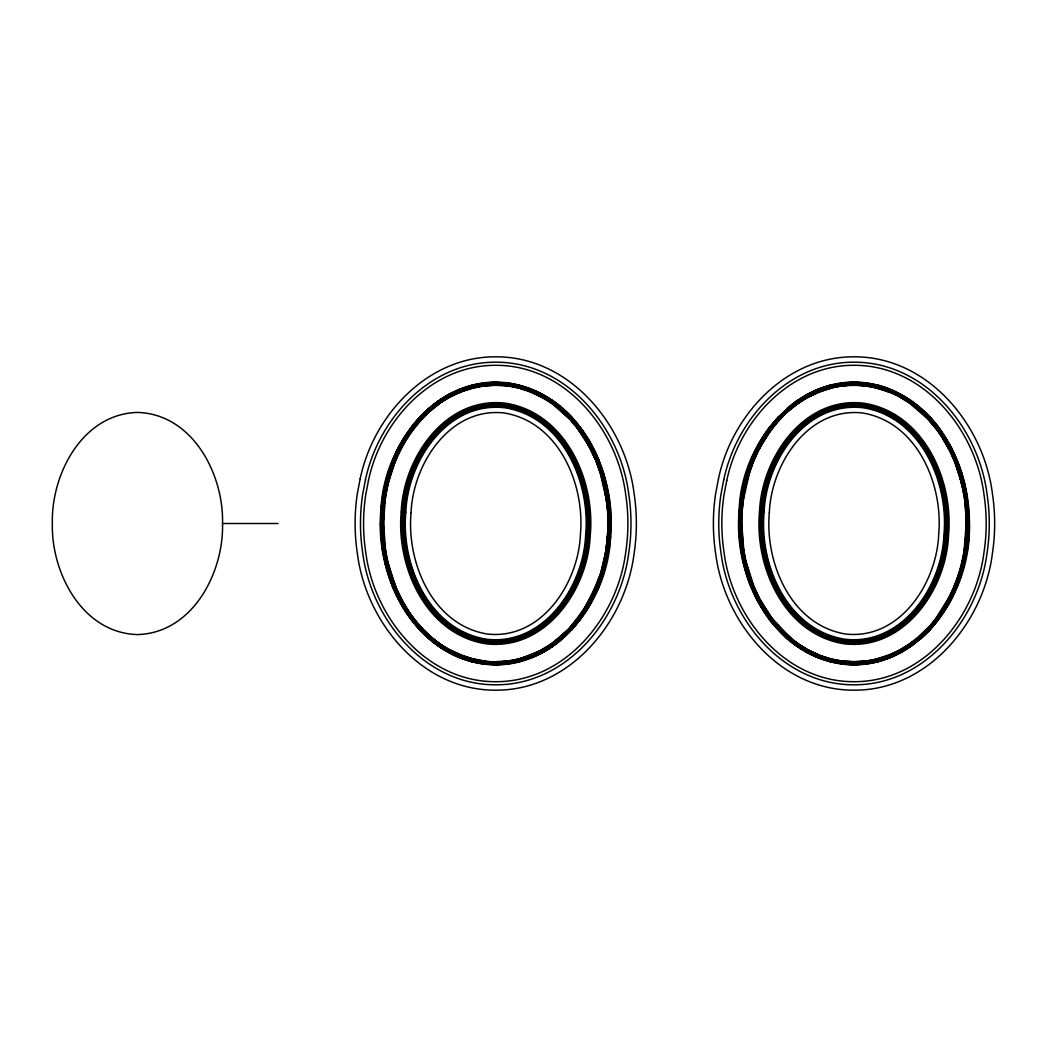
<?xml version="1.0" encoding="UTF-8"?>
<svg xmlns="http://www.w3.org/2000/svg" width="1047" height="1047" viewBox="0 0 1047 1047"><rect width="100%" height="100%" fill="white"/><g stroke="black" fill="none" stroke-linecap="round" stroke-linejoin="round"><path stroke-width="1.5" d="M222.54 523.5C223.77 572.984 192.452 633.055 137.445 634.574C82.438 633.055 51.12 572.984 52.35 523.5C51.12 474.016 82.438 413.945 137.445 412.426C192.452 413.945 223.77 474.016 222.54 523.5L278.07 523.5M381.2 510.36C379.407 536.43 383.058 562.972 392.991 587.21M380.833 523.5L382.809 497.338M381.291 523.5C381.409 489.224 391.46 454.581 412.269 427.097M382.116 510.426L382.116 536.574L383.595 549.544M382.155 523.5C382.037 473.65 404.626 420.685 449.621 395.792M382.98 510.491L382.98 536.509L384.458 549.413M382.822 523.5C382.678 470.208 408.945 411.995 460.667 391.015M383.595 510.543L383.595 536.457L385.06 549.322M383.464 523.5L385.414 497.731M607.731 536.457L607.731 510.543L606.278 497.705M608.359 523.5L606.409 549.322M604.263 484.957C610.087 510.255 609.838 536.731 604.407 562.082M608.804 523.5C608.791 545.016 604.459 566.427 596.528 586.412M608.817 536.535C610.663 510.674 606.854 484.408 597.143 460.34M609.668 523.5L607.705 549.518L605.258 562.278M609.511 536.587C611.356 510.622 607.535 484.238 597.785 460.065M610.336 523.5L608.359 549.623M610.375 536.653L610.375 510.347L608.896 497.299M610.571 536.666C616.958 470.914 578.52 393.005 507.926 382.927C436.769 373.844 383.241 444.805 380.886 510.334C374.512 576.086 412.95 653.995 483.531 664.073C554.688 673.156 608.215 602.195 610.571 536.666L609.001 549.714M739.274 523.5L739.758 510.373M739.915 523.5L740.412 510.426M740.779 523.5L741.276 510.491M741.263 523.5C741.302 477.785 759.86 429.859 798.167 402.938M798.298 643.853C738.946 600.729 726.814 512.598 758.879 449.294M741.656 523.5L742.14 510.556M966.198 523.5L964.248 549.256M966.787 523.5L964.837 549.335M967.428 523.5C967.349 565.563 951.88 608.909 919.907 637.217M967.114 536.535C969.26 506.473 963.75 475.757 950.126 448.797M968.305 523.5L966.329 549.57L960.452 574.842M968.776 523.5L966.8 549.636M964.483 484.499C976.17 534.624 964.994 591.293 929.972 629.888M969.273 523.5C972.388 593.152 918.206 673.457 841.827 664.073C771.233 653.995 732.795 576.086 739.182 510.334C740.739 440.643 803.52 365.547 878.224 385.257C946.619 404.286 978.435 484.159 967.284 549.714M381.082 510.347C383.097 484.512 390.924 459.136 404.43 436.965M383.097 497.377C378.019 531.68 383.032 567.618 398.711 598.662M381.946 510.413C385.388 457.029 417.57 400.818 471.804 386.278M383.935 497.508C374.983 555.146 396.591 621.748 449.543 651.365C497.024 679.006 559.661 655.252 585.77 609.236M382.809 510.478L386.723 484.84L390.125 472.419M384.615 497.613C373.805 562.121 404.823 640.607 472.145 659.401M383.464 510.53C386.788 465.261 409.508 419.284 449.935 396.381M605.964 549.256L607.417 536.43M607.011 549.413L608.477 536.509M607.875 549.544L609.341 536.574M609.995 536.627C606.75 582.669 583.951 629.561 542.634 652.674M741.106 497.338C734.772 539.925 744.024 585.522 770.199 620.177M739.915 510.386L743.854 484.578M741.551 497.404C734.614 543.864 746.393 594.33 778.588 629.404M740.582 510.439L744.496 484.722L747.911 472.262M742.231 497.508C734.601 547.725 749.43 602.928 787.789 637.61M741.433 510.504L745.346 484.918L748.736 472.524M743.056 497.639C736.198 543.642 747.82 593.623 779.701 628.37M742.244 510.57L743.697 497.731M965.308 549.413C969.09 523.749 967.192 497.26 959.458 472.472M967.284 536.548C965.556 557.959 959.968 579.07 950.283 598.282M966.159 549.544C969.967 523.736 968.056 497.129 960.295 472.21M382.692 497.312L385.152 484.473M382.953 497.364L385.414 484.539M383.595 497.456L386.042 484.682M384.458 497.587L386.893 484.879M385.06 497.678L387.495 485.023L395.334 460.745M387.73 485.075C372.392 548.89 396.577 628.763 460.85 655.54M385.505 497.744C390.989 460.994 409.403 425.108 440.12 403.304M606.278 549.295L600.468 574.306L596.136 586.255M606.54 549.335C599.421 601.358 562.684 654.414 507.625 661.665M607.352 549.466C603.412 574.607 593.924 599.028 578.52 619.379M608.045 549.57C600.795 602.208 563.535 655.88 507.808 663.183M608.896 549.701L602.993 575.104L598.583 587.262M740.753 497.286L743.226 484.421M741.237 497.364L747.139 472.014L751.524 459.895M741.878 497.456L744.338 484.682M742.742 497.587L745.176 484.879M743.357 497.678L745.778 485.023M743.789 497.744L749.508 472.773L753.735 460.798M964.562 549.295C957.599 601.358 921.033 654.467 865.908 661.665M962.258 561.977C967.035 540.919 967.834 519.037 964.693 497.678M964.981 549.361C960.465 578.415 948.412 606.632 928.231 628.265M965.648 549.466L959.785 574.633M966.499 549.596C959.327 602.339 921.766 655.802 866.105 663.183M964.195 562.422C969.025 541.129 969.823 518.985 966.656 497.377M967.179 549.701L961.277 575.104M385.283 484.499L393.109 459.842M385.558 484.578L393.384 459.947M386.382 484.761L394.156 460.274M387.05 484.918L394.798 460.523M600.35 574.266C614.105 529.546 609.537 478.531 584.514 438.562M601.174 574.528L604.577 562.121M601.999 574.79L605.428 562.318M602.614 574.986C613.32 541.705 613.071 505.295 602.876 471.935M743.566 484.499L751.393 459.842L756.745 448.195M744.011 484.604L751.811 460.013L757.151 448.404M744.679 484.761C755.698 420.763 823.78 362.89 889.335 390.361M745.49 484.957L753.238 460.588L758.512 449.098M959.013 574.384L962.402 562.017M964.339 562.461L956.513 587.105L944.904 609.773M390.295 472.472L399.928 448.954L406.131 438.039M600.245 574.227L590.77 597.654L577.643 618.725M601.017 574.476L591.385 597.968L585.194 608.87M597.3 586.726C608.66 558.601 611.958 527.466 607.522 497.508M601.842 574.738C594.042 598.557 581.02 621.08 562.082 637.741M597.942 586.987C610.964 554.714 613.463 518.501 605.755 484.604M602.47 574.934L592.746 598.662L586.49 609.681M747.754 472.21L752.126 460.13M748.579 472.472L752.937 460.471M954.131 586.137C968.789 550.342 970.019 509.614 958.633 472.734M928.035 628.082C942.208 612.77 952.181 594.015 958.633 574.266M959.458 574.528L949.825 598.046L943.622 608.961M960.295 574.79L950.597 598.439L944.355 609.419M960.766 574.934L951.042 598.662M961.382 575.13L951.618 598.963M392.991 459.79C402.572 436.599 417.897 415.528 438.497 400.962M393.24 459.895C404.26 432.948 423.42 408.984 448.993 394.64M393.842 460.13C406.275 429.702 429.388 402.611 460.353 390.204M394.483 460.405C408.199 426.469 435.853 396.604 472.014 387.128M395.085 460.641C404.469 437.842 419.546 417.164 439.871 402.938M395.439 460.798C407.702 430.788 430.461 404.063 460.994 391.814M595.848 586.137L584.435 608.399M596.253 586.307L584.815 608.634M596.816 586.529C584.409 616.735 561.729 643.892 530.855 656.142M597.628 586.87L586.071 609.419M598.23 587.105C588.636 610.218 573.363 631.302 552.895 645.92M598.688 587.302L587.04 610.035L571.754 629.954M751.667 459.947C761.221 436.835 776.494 415.829 797.029 401.315M752.283 460.196C764.598 429.728 787.92 402.977 818.767 390.531M757.91 448.797C731.015 502.285 735.073 571.099 771.233 619.379M753.081 460.523C762.569 437.711 777.607 416.889 797.814 402.441M753.827 460.837L759.075 449.399M948.962 597.601L954.21 586.163M949.681 597.968C965.216 567.212 970.176 531.601 965.138 497.613M756.628 448.142L770.095 426.744M756.863 448.26L770.304 426.901M757.439 448.561L770.828 427.294M758.211 448.954L771.508 427.83M758.761 449.242L772.005 428.197M758.983 449.346C766.626 434.832 776.442 421.391 788.744 410.476M759.167 449.438C768.55 431.338 781.703 415.096 798.298 403.147M948.883 597.562L935.756 618.581M943.098 608.634L949.276 597.758M950.126 598.203L936.803 619.379L928.833 628.828M950.755 598.518L937.353 619.811L929.33 629.299M951.422 598.858L945.14 609.917L929.788 629.718M404.522 437.031L411.707 426.666M406.406 438.209L421.3 418.525M584.606 608.503L569.66 627.991M584.933 608.7L577.865 618.882L569.83 628.161M579.2 619.903L586.359 609.603M769.911 426.6C736.002 471.961 730.322 535.161 751.17 587.262M936.398 619.078L943.478 608.87M944.067 609.236C930.992 629.928 912.133 647.268 889.269 656.469M937.078 619.602C963.096 585.142 972.283 539.82 965.988 497.482M937.615 620.007L944.774 609.681M411.628 426.6C421.797 413.565 434.283 402.284 448.875 394.418M412.138 426.993L420.187 417.478M569.516 627.86L577.394 618.528M570.17 628.475L578.114 619.078M570.798 629.064L578.795 619.602M571.282 629.522L579.331 620.007M770.003 426.666L778.078 417.112M770.199 426.823L787.161 408.657M770.553 427.097L787.462 408.997M778.706 417.701C749.508 449.438 737.153 494.079 740.242 536.587M771.233 427.621L788.025 409.652M779.348 418.303C750.306 449.857 738.03 494.249 741.106 536.522M771.77 428.027L788.47 410.162M935.848 618.646C923.598 634.587 907.369 647.465 888.72 655.082M936.528 619.17C926.556 632.008 914.227 643.015 899.962 650.907M937.222 619.706C927.171 632.637 914.738 643.722 900.381 651.666M937.732 620.099L920.784 638.225M420.292 417.596L429.165 408.997M421.418 418.63L430.173 410.162M778.157 417.19L796.78 400.962M778.837 417.818L797.317 401.721M779.583 418.525C806.321 388.607 851.329 375.507 889.021 391.159M569.581 627.925C553.261 645.371 531.366 657.856 507.533 661.023M569.738 628.082L551.52 643.957L541.273 650.148M569.934 628.265L551.677 644.18M570.536 628.828L552.149 644.847M571.047 629.299L552.541 645.423M571.387 629.627C541.495 663.17 488.818 675.001 449.071 652.242M919.096 636.288L927.799 627.86M928.126 628.161C904.045 654.728 865.673 668.614 830.507 659.113M928.453 628.475C917.355 640.188 903.993 649.742 889.021 655.841M929.082 629.064C904.673 655.972 865.79 670.001 830.179 660.382M929.566 629.522C915.602 644.428 897.763 655.605 878.08 661.181M929.88 629.81L911.322 646.13M921.111 638.605L930.05 629.954M429.061 408.88L438.732 401.315M439.125 401.865C372.562 450.681 364.251 555.316 412.675 619.602M430.068 410.031L439.609 402.572M786.925 408.395L796.662 400.779L807.172 394.418M787.252 408.775L807.289 394.64M787.566 409.128C805.876 393.175 829.604 383.281 854.025 383.202M788.142 409.783C806.295 393.96 829.813 384.157 854.025 384.079M788.561 410.267L808.232 396.381M788.941 410.712C806.871 394.955 830.022 385.231 854.025 385.113M561.964 637.61C543.707 653.511 520.071 663.366 495.728 663.445M919.305 636.524L909.804 643.957L899.609 650.252L888.811 655.291M920.025 637.348C884.087 671.127 823.963 671.127 788.025 637.348M920.876 638.343L911.178 645.92L900.76 652.36L889.688 657.529M438.654 401.184C458.612 387.207 483.609 380.702 507.834 383.66M438.824 401.446L449.215 395.033M439.217 402.009C475.482 375.153 528.931 379.027 561.846 409.521M439.792 402.82L450.014 396.512L460.85 391.46M439.949 403.043L450.145 396.748M796.937 401.184C820.246 385.034 850.465 378.059 878.106 385.689M797.12 401.446L807.499 395.033M797.618 402.153L807.918 395.792M798.076 402.82C811.229 393.79 826.332 387.678 842.154 385.492M798.233 403.043L808.428 396.748M551.599 644.062L541.391 650.357L519.247 659.113M541.679 650.907L551.952 644.559M542.097 651.666L552.45 645.279M542.398 652.242L552.816 645.816M552.973 646.038C539.532 655.278 524.01 661.311 507.874 663.628M900.813 652.477L911.256 646.038M448.836 394.326L459.934 389.144M448.941 394.523L460.013 389.353M449.137 394.889L460.17 389.746M449.451 395.478C467.198 385.977 487.732 381.854 507.743 384.328M449.87 396.237C467.459 386.827 487.797 382.731 507.638 385.178M450.079 396.643C467.59 387.259 487.837 383.202 507.586 385.623M450.289 397.035C464.279 389.589 479.879 385.401 495.728 385.113M807.119 394.326L818.217 389.144L829.839 385.335M807.224 394.523L818.309 389.353L829.905 385.558M807.433 394.889L818.466 389.746L830.009 385.963M807.656 395.334L818.636 390.204L830.127 386.448M808.075 396.093L818.963 391.015L830.35 387.285M808.363 396.643L819.186 391.591L830.507 387.887M808.585 397.035L819.356 391.997L830.611 388.319M530.62 655.54L541.456 650.488M541.849 651.208L530.921 656.312L519.495 660.042L507.703 662.332M531.169 656.953L542.176 651.823M531.496 657.765L542.582 652.582M900.054 651.051L889.139 656.142L877.739 659.872M900.459 651.823L889.466 656.953L877.949 660.722M900.878 652.582L889.78 657.765L878.171 661.56M459.973 389.235L471.582 385.44L483.557 383.123M460.065 389.471C475.246 383.686 491.724 381.304 507.887 383.241M460.235 389.89L471.752 386.121L483.649 383.817M460.549 390.688L471.975 386.958L483.766 384.668M460.798 391.316L472.145 387.599L483.845 385.335M460.942 391.709L472.249 388.018L483.897 385.754M818.833 390.688L830.258 386.958L842.05 384.668M530.515 655.291L519.22 658.982L507.559 661.246M519.404 659.715L530.79 655.985M519.626 660.552L531.117 656.796M519.849 661.442L531.444 657.647M877.425 658.681L888.694 655.003M888.759 655.186C862.924 665.434 832.862 663.523 808.585 649.965M877.569 659.257L888.903 655.54M889.086 655.985C870.476 663.261 849.732 664.649 830.35 659.715M889.4 656.796C833.687 680.38 771.181 640.502 752.126 586.87M889.741 657.647C870.777 665.067 849.641 666.468 829.905 661.442M471.844 386.448C487.483 382.521 503.973 382.521 519.626 386.448M472.066 387.285C487.562 383.411 503.908 383.411 519.404 387.285M829.878 385.44L841.853 383.123M829.97 385.82L841.906 383.503L854.025 382.731L866.144 383.503M830.049 386.121L841.945 383.817M830.219 386.788C865.777 377.182 904.595 391.198 928.951 418.054M830.428 387.599C845.884 383.739 862.165 383.739 877.608 387.599M830.533 388.018L842.194 385.754M519.286 659.257C503.856 663.117 487.601 663.117 472.184 659.257M519.443 659.872C439.57 680.589 379.184 595.874 382.325 523.5M519.665 660.722C503.987 664.649 487.47 664.649 471.804 660.722M507.9 663.877L519.888 661.56M865.856 661.246L877.504 658.982M877.648 659.558L865.934 661.822L854.025 662.581M866.013 662.502L877.818 660.212M878.04 661.037L866.118 663.34L854.025 664.112L841.906 663.497M866.157 663.628L878.106 661.311M878.197 661.665L866.209 663.981L854.025 664.766L841.84 663.981M483.544 383.019L495.728 382.234M483.609 383.503L495.728 382.731M483.675 383.987L495.728 383.202M483.779 384.851L495.728 384.079M483.871 385.492L495.728 384.72M483.936 386.068L495.728 385.309L507.533 385.977M841.84 383.019L854.025 382.234L866.209 383.019M841.919 383.66C870.279 380.074 899.438 390.008 920.784 408.775M841.984 384.144L854.025 383.385L866.065 384.144M842.089 385.008L854.025 384.249L865.948 385.008M842.168 385.623L854.025 384.864L865.869 385.623M842.233 386.068C861.89 383.66 882.098 387.521 899.556 396.852M495.728 661.691L507.52 660.932M507.546 661.128C475.613 665.408 443.365 651.352 421.889 627.925M507.586 661.377L495.728 662.136L483.897 661.246M495.728 662.581C597.34 658.916 634.338 527.295 591.686 448.875M507.664 661.992C487.784 664.426 467.407 660.343 449.791 650.907M507.769 662.856C475.273 667.227 442.501 652.909 420.672 629.064M495.728 664.269L507.847 663.497M495.728 664.544L507.887 663.759M507.913 663.981L495.728 664.766L483.557 663.877M865.817 660.932L854.025 661.691L842.233 660.932M865.895 661.508L854.025 662.28L842.154 661.508M865.974 662.149L854.025 662.921L842.076 662.149M866.078 663.013L854.025 663.798L841.958 663.013M854.025 664.269L866.144 663.497M854.025 383.045L866.105 383.817L878.001 386.121M854.025 383.909L866 384.668L877.779 386.958M854.025 384.995L865.856 385.754L877.504 388.018M495.728 382.587C520.307 382.665 544.165 392.612 562.592 408.657M495.728 383.045C520.189 383.123 543.956 393.018 562.291 408.997M495.728 383.909C537.307 383.739 573.926 412.636 591.843 448.797M495.728 384.576C519.822 384.655 543.223 394.418 561.297 410.162M495.728 384.995C519.731 385.074 543.027 394.798 561.009 410.476M854.025 662.424C829.931 662.345 806.53 652.582 788.47 636.838M854.025 663.955C829.564 663.877 805.797 653.982 787.462 638.003M483.845 661.665L495.728 662.424M483.766 662.332L495.728 663.091M483.649 663.183L495.728 663.955M495.728 664.413L483.596 663.628L471.608 661.442L460.013 657.647M866.196 383.123L878.171 385.44M866.078 383.987C921.674 391.356 959.183 444.766 966.329 497.43M865.974 384.851C921.19 392.18 958.371 445.263 965.465 497.561M865.895 385.492C907.003 390.767 939.774 423.25 954.668 460.641M507.9 383.123C528.225 385.872 547.306 395.099 562.763 408.474M507.847 383.503L519.783 385.82M507.795 383.987C540.514 388.28 569.136 409.796 586.215 437.489M507.677 384.851C540.226 389.052 568.416 410.529 585.482 437.947M507.599 385.492C531.549 388.673 553.549 401.21 569.934 418.735M507.546 385.872L519.181 388.123M842.194 661.246L830.533 658.982L819.238 655.291M842.115 661.822L830.389 659.558L819.029 655.841M842.024 662.502L830.219 660.212L818.767 656.469M830.009 661.037L841.919 663.34M818.348 657.529L829.931 661.311L841.88 663.628M483.936 660.932L472.328 658.681L461.06 655.003L450.289 649.965M483.884 661.377L472.21 659.113L460.902 655.409M483.832 661.822L472.105 659.558L460.732 655.841M483.714 662.672L471.883 660.382L460.418 656.639M483.635 663.34L471.713 661.037L460.17 657.254M483.544 663.981L471.556 661.665L459.934 657.856M878.197 385.335C898.064 390.701 915.889 402.231 929.972 417.112M878.145 385.558L889.741 389.353M878.08 385.82L889.636 389.602M877.909 386.448C893.601 390.688 908.063 398.685 920.365 409.259M877.687 387.285L889.086 391.015L899.962 396.093M877.543 387.887C896.913 393.122 914.293 404.417 928.035 418.918M877.425 388.319L888.694 391.997M519.744 385.963L531.3 389.746L542.398 394.758M519.574 386.618L531.051 390.361M519.364 387.442L530.737 391.159M519.155 388.228L530.436 391.918L541.168 397.035M830.467 659.257L819.134 655.54L808.297 650.488M830.31 659.872L818.898 656.142L807.996 651.051M830.088 660.722L818.584 656.953L807.577 651.823M829.97 661.181L818.401 657.398L807.355 652.242M829.878 661.56L818.257 657.765L807.119 652.674M471.752 660.879C431.011 650.122 401.132 614.196 389.301 574.842M889.688 389.471C904.909 395.674 918.507 405.372 929.788 417.282M889.518 389.89C904.687 396.067 918.219 405.726 929.461 417.596M889.204 390.688C912.029 399.875 930.862 417.203 943.91 437.855M888.955 391.316C903.914 397.402 917.264 406.93 928.336 418.63M531.117 390.204L542.097 395.334M530.79 391.015L541.679 396.093M530.476 391.814L541.273 396.852M819.278 655.186L808.493 650.148L798.364 643.774M819.186 655.409L808.363 650.357L798.167 644.062M818.963 655.985C788.208 643.656 765.278 616.762 752.937 586.529M818.702 656.639L807.747 651.522L797.408 645.135M818.309 657.647L807.224 652.477L796.78 646.038M460.942 655.291C430.382 643.041 407.61 616.29 395.334 586.255M460.549 656.312C429.702 643.944 406.707 616.971 394.326 586.66M460.287 656.953C429.283 644.52 406.131 617.416 393.685 586.935M460.065 657.529C428.89 645.044 405.621 617.795 393.109 587.158M459.973 657.765C428.747 645.24 405.411 617.952 392.874 587.262M899.883 396.237L910.144 402.572M899.504 396.944L909.686 403.226L927.864 419.075M542.333 394.889L552.724 401.315M542.006 395.478L552.345 401.865M541.6 396.237L551.848 402.572M541.22 396.944L551.389 403.226M808.428 650.252C794.32 642.348 781.913 631.577 772.005 618.803M797.906 644.428L808.153 650.763M807.826 651.365C793.469 643.473 781.219 632.296 770.958 619.602M797.029 645.685L807.433 652.111M787.161 638.343L796.859 645.92L807.289 652.36M449.87 650.763C435.591 642.91 423.407 631.799 413.225 619.17M438.732 645.685L449.137 652.111M910.236 402.441L919.789 409.914L936.398 427.922M552.816 401.184C584.291 423.315 603.164 459.764 608.516 497.364M552.45 401.721L570.916 417.818M551.952 402.441L570.288 418.407M551.455 403.147L569.66 419.009M798.076 644.18L779.819 628.265M797.709 644.703C780.866 632.768 767.53 616.395 758.067 598.125M797.212 645.423L778.706 629.299M796.937 645.816C779.923 633.749 766.43 617.207 756.863 598.74M796.715 646.13L787.004 638.526L770.095 620.256M438.654 645.816C421.522 633.815 408.343 617.089 398.58 598.74M920.693 408.88L937.615 426.993M920.248 409.39L937.078 427.398M562.828 408.395L571.754 417.046M562.684 408.566C578.454 422.543 590.717 440.211 598.688 459.698M562.396 408.88C578.127 422.805 590.05 440.604 598.086 459.947M561.964 409.39C587.38 431.914 602.836 464.122 607.875 497.456M561.401 410.031C576.949 423.799 588.728 441.402 596.672 460.523M561.1 410.372C579.698 427.006 593.387 448.81 600.86 472.577M560.812 410.712L569.516 419.14M788.941 636.288L772.28 618.581M788.365 636.969L771.639 619.078M787.357 638.12L770.435 620.007M786.925 638.605L769.911 620.4M930.05 417.046L938.125 426.6L951.618 448.037M929.88 417.19C944.08 432.921 954.746 451.754 961.277 471.896M929.684 417.373L937.732 426.901L951.173 448.26M929.213 417.818L937.222 427.294L950.597 448.561M928.571 418.407L936.528 427.83L949.825 448.954M928.126 418.839L936.044 428.197M927.943 419.009C945.127 437.384 956.16 460.759 961.827 485.127M927.799 419.14L935.691 428.472M571.047 417.701L579.07 427.189M570.667 418.054L578.651 427.503M570.052 418.63L577.983 428.027M569.738 418.918L577.643 428.275M569.581 419.075L577.473 428.419M413.905 618.646L421.81 627.991M412.531 619.706L420.541 629.182M937.484 427.097L944.643 437.397M936.947 427.503L950.283 448.718L959.955 472.315M936.28 428.027L943.347 438.209M935.848 428.354L942.889 438.497M772.202 618.646L758.983 597.654M771.888 618.882L758.643 597.824M770.684 619.811L757.295 598.518M770.003 620.334L756.523 598.91M579.449 426.901L586.621 437.227M578.939 427.294L586.071 437.581L597.471 460.196M578.245 427.83C593.61 448.142 603.085 472.498 607.011 497.587M577.748 428.197L584.815 438.366L596.253 460.693M577.551 428.354L590.874 449.294M577.394 428.472L584.435 438.601M413.997 618.581C398.619 598.426 389.523 574.136 385.414 549.269M413.486 618.973L406.406 608.791L394.941 586.412M944.774 437.319L951.042 448.338L960.766 472.066M944.211 437.672L955.754 460.196L963.541 484.722M943.478 438.13L949.681 449.032L959.301 472.524M943.098 438.366L949.276 449.242M942.732 438.601L948.883 449.438M586.739 437.162L593.008 448.195M586.359 437.397L592.615 448.404L602.326 472.105M585.77 437.764L592 448.718L601.672 472.315M951.304 448.195L956.644 459.842L964.601 484.473M950.898 448.404C962.612 471.595 968.344 497.561 968.462 523.5M949.537 449.098C961.146 472.079 966.826 497.809 966.931 523.5M949.158 449.294L954.419 460.745L962.258 485.023M759.075 597.601L753.827 586.163L746.118 561.899M753.5 586.307L758.761 597.758M758.368 597.968L753.081 586.477L745.346 562.082M757.596 598.361L752.283 586.804L744.496 562.278M757.007 598.662L751.667 587.053L743.854 562.422M751.275 587.21L756.628 598.858M592.89 448.26L602.614 472.014M590.678 449.399L595.926 460.837M954.537 460.693L958.869 472.655M753.369 586.359L745.778 561.977M748.422 574.581L752.78 586.595M747.584 574.842L751.968 586.935M598.583 459.738L602.993 471.896M596.384 460.641L600.716 472.616L606.54 497.665M596.136 460.745L600.468 472.694M595.848 460.863L600.167 472.799L605.964 497.744M395.439 586.202L387.73 561.925M390.884 574.345L395.216 586.307M394.64 586.529L386.893 562.121M393.842 586.87L386.042 562.318M393.24 587.105L385.414 562.461M392.782 587.302L384.93 562.579M961.382 471.87L964.824 484.421M960.91 472.014L966.8 497.364M959.013 472.616L964.837 497.665M748.579 574.528L745.176 562.121L741.276 536.509M747.754 574.79L744.338 562.318L740.412 536.574M603.085 471.87L609.001 497.286M602.47 472.066L605.899 484.578M601.842 472.262L605.258 484.722L609.171 510.439M601.017 472.524L604.407 484.918M600.585 472.655L603.975 485.023L607.862 510.543M390.596 574.423L387.207 562.043L383.307 536.483M389.144 574.895L385.715 562.396L381.789 536.601M964.719 484.447L967.179 497.299M963.371 484.761L965.818 497.508L967.781 523.5M962.141 485.049L964.562 497.705L966.512 523.5M743.592 549.282L746.027 561.925M743.213 549.335L745.647 562.017M742.572 549.439L745.019 562.16M741.708 549.57L744.168 562.357M741.237 549.636L743.697 562.461M384.916 549.335L387.351 562.017M384.118 549.466L386.552 562.2M383.424 549.57L385.872 562.357M382.809 549.662L385.283 562.501M966.944 497.338L968.92 523.5M743.697 549.269L741.76 523.5M743.357 549.322L741.407 523.5M742.899 549.387L740.949 523.5M742.048 549.518L740.085 523.5M741.394 549.623L739.418 523.5M608.359 497.377L609.838 510.386M606.854 497.613L608.32 510.504M385.505 549.256L383.555 523.5M382.953 549.636L380.977 523.5M382.469 549.714L380.48 523.5M609.995 510.373L610.48 523.5M609.341 510.426L609.838 523.5M608.477 510.491L608.974 523.5M608.006 510.53L608.49 523.5M382.966 523.5L383.464 536.47M381.461 523.5L381.946 536.587M401.223 511.865C396.028 567.16 426.247 634.587 486.135 643.826C545.958 650.854 588.192 589.291 590.246 535.135C595.442 479.84 565.223 412.413 505.335 403.174C445.512 396.146 403.278 457.709 401.223 511.865M402.113 511.944C396.97 566.767 426.836 633.723 486.253 642.937C545.566 649.873 587.302 588.715 589.343 535.056C594.487 480.233 564.634 413.277 505.217 404.063C445.891 397.127 404.155 458.285 402.113 511.944M402.846 511.996C397.755 566.44 427.32 633.029 486.345 642.204C545.251 649.061 586.582 588.257 588.61 535.004C593.714 480.56 564.15 413.971 505.125 404.796C446.205 397.939 404.888 458.743 402.846 511.996M403.592 512.048C398.541 566.113 427.804 632.323 486.436 641.471C544.937 648.25 585.849 587.786 587.877 534.952C592.929 480.887 563.666 414.677 505.034 405.529C446.532 398.75 405.608 459.214 403.592 512.048M404.325 512.101C399.313 565.799 428.288 631.616 486.528 640.725C544.623 647.439 585.116 587.315 587.145 534.899C592.144 481.201 563.181 415.384 504.929 406.275C446.847 399.561 406.341 459.685 404.325 512.101M405.071 512.166C400.098 565.472 428.773 630.896 486.633 639.992C544.296 646.614 584.383 586.844 586.399 534.834C591.359 481.528 562.697 416.104 504.837 407.008C447.174 400.386 407.074 460.157 405.071 512.166M405.817 512.219C400.896 565.144 429.257 630.189 486.724 639.246C543.969 645.803 583.65 586.372 585.653 534.781C590.573 481.856 562.2 416.811 504.746 407.754C447.488 401.197 407.807 460.628 405.817 512.219M411.052 512.611C406.445 562.841 432.712 625.151 487.392 634.037C541.705 640.018 578.468 583.035 580.418 534.389C585.011 484.159 558.758 421.849 504.078 412.963C449.765 406.982 412.989 463.965 411.052 512.611M759.507 511.865C754.324 567.16 784.53 634.587 844.419 643.826C904.242 650.854 946.475 589.291 948.53 535.135C953.725 479.84 923.506 412.413 863.618 403.174C803.795 396.146 761.562 457.709 759.507 511.865M760.41 511.944C755.267 566.767 785.119 633.723 844.536 642.937C903.862 649.873 945.598 588.715 947.64 535.056C952.783 480.233 922.917 413.277 863.5 404.063C804.188 397.127 762.452 458.285 760.41 511.944M761.143 511.996C756.039 566.44 785.603 633.029 844.628 642.204C903.548 649.061 944.865 588.257 946.907 535.004C951.998 480.56 922.433 413.971 863.409 404.796C804.502 397.939 763.171 458.743 761.143 511.996M761.876 512.048C756.824 566.113 786.088 632.323 844.733 641.471C903.221 648.25 944.145 587.786 946.174 534.952C951.226 480.887 921.949 414.677 863.317 405.529C804.816 398.75 763.904 459.214 761.876 512.048M762.609 512.101C757.609 565.799 786.572 631.616 844.824 640.725C902.907 647.439 943.412 587.315 945.428 534.899C950.44 481.201 921.465 415.384 863.225 406.275C805.143 399.561 764.637 459.685 762.609 512.101M763.355 512.166C758.394 565.472 787.056 630.896 844.916 639.992C902.579 646.614 942.68 586.844 944.682 534.834C949.655 481.528 920.98 416.104 863.121 407.008C805.457 400.386 765.37 460.157 763.355 512.166M764.101 512.219C759.18 565.144 787.553 630.189 845.008 639.246C902.265 645.803 941.947 586.372 943.949 534.781C948.857 481.856 920.496 416.811 863.029 407.754C805.784 401.197 766.103 460.628 764.101 512.219M769.336 512.611C764.742 562.841 790.995 625.151 845.675 634.037C899.988 640.018 936.764 583.035 938.701 534.389C943.308 484.159 917.041 421.849 862.362 412.963C808.048 406.982 771.286 463.965 769.336 512.611M360.207 478.675L357.367 493.451A199.898 199.898 0 0 0 357.38 553.549C366.057 622.69 422.059 690.497 495.728 690.182C569.398 690.497 625.399 622.69 634.089 553.549A199.898 199.898 0 0 0 634.089 493.451C625.399 424.31 569.398 356.503 495.728 356.818C427.739 356.451 373.426 415.149 360.207 478.675M365.442 479.892L362.681 494.263A194.52 194.52 0 0 0 362.694 552.737C371.057 619.314 424.663 685.039 495.728 684.803C566.807 685.039 620.4 619.314 628.776 552.737A194.52 194.52 0 0 0 628.776 494.263C620.413 427.686 566.807 361.961 495.728 362.197C430.173 361.882 378.163 418.761 365.442 479.892M368.452 480.586L365.743 494.734A191.418 191.418 0 0 0 365.743 552.266C373.936 617.377 426.155 681.898 495.728 681.702C565.315 681.898 617.534 617.377 625.726 552.266A191.418 191.418 0 0 0 625.726 494.734C617.534 429.623 565.315 365.102 495.728 365.298C431.586 365.01 380.899 420.842 368.452 480.586M718.504 478.675L715.664 493.451A199.898 199.898 0 0 0 715.664 553.549C724.354 622.69 780.355 690.497 854.025 690.182C927.694 690.497 983.696 622.69 992.386 553.549A199.898 199.898 0 0 0 992.386 493.451C983.696 424.31 927.694 356.503 854.025 356.818C786.022 356.451 731.709 415.149 718.504 478.675M723.739 479.892L720.977 494.263A194.52 194.52 0 0 0 720.977 552.737C729.353 619.314 782.947 685.039 854.025 684.803C925.09 685.039 978.696 619.314 987.072 552.737A194.52 194.52 0 0 0 987.072 494.263C978.696 427.686 925.09 361.961 854.025 362.197C788.47 361.882 736.46 418.761 723.739 479.892M726.749 480.586L724.027 494.734A191.418 191.418 0 0 0 724.027 552.266C732.219 617.377 784.439 681.898 854.025 681.702C923.598 681.898 975.817 617.377 984.01 552.266A191.418 191.418 0 0 0 984.01 494.734C975.817 429.623 923.598 365.102 854.025 365.298C789.87 365.01 739.182 420.842 726.749 480.586"/></g></svg>
